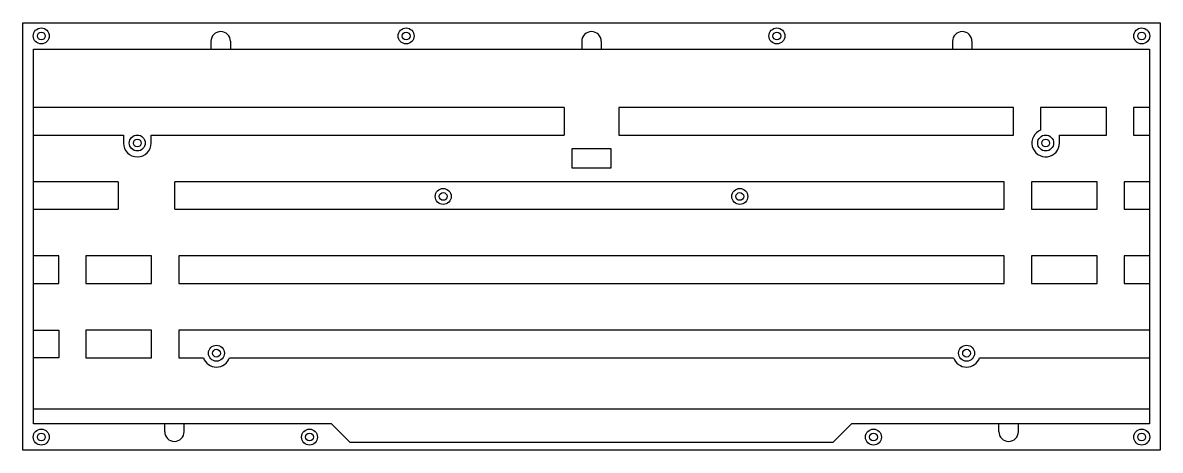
# Model space of a CAD drawing. Header units: millimetres. Extents: x 12 to 304, y 12 to 121.
import ezdxf

# ---------------------------------------------------------------- set-up
doc = ezdxf.new("R2010")
doc.units = ezdxf.units.MM
doc.header["$MEASUREMENT"] = 0
doc.layers.add('mid', color=3, linetype='Continuous')

msp = doc.modelspace()

# ---------------------------------------------------------------- linework, layer by layer
at = {"layer": 'mid', "linetype": 'Continuous'}
for p, q in [((60.36, 116.46), (60.36, 114.46)), ((65.36, 116.46), (65.36, 114.46)), ((155.61, 116.46), (155.61, 114.46)), ((160.61, 116.46), (160.61, 114.46)), ((250.86, 116.46), (250.86, 114.46)), ((255.86, 116.46), (255.86, 114.46)), ((48.46, 16.26), (48.46, 18.26)), ((53.46, 16.26), (53.46, 18.26)), ((262.77, 16.26), (262.77, 18.26)), ((267.77, 16.26), (267.77, 18.26))]:
    msp.add_line(p, q, dxfattribs=at)
at = {"layer": 'mid'}
for p, q in [((151.11, 99.46), (151.11, 92.41)), ((165.11, 99.46), (165.11, 92.41)), ((36.52, 80.41), (36.52, 73.36)), ((51.1, 73.36), (51.1, 80.41)), ((301.46, 22), (14.76, 22))]:
    msp.add_line(p, q, dxfattribs=at)
at = {"layer": 'mid', "linetype": 'Continuous'}
for points in [[(12, 121.22), (304.23, 121.22), (304.23, 11.5), (12, 11.5)], [(14.76, 18.26), (14.76, 114.46), (301.46, 114.46), (301.46, 18.26), (224.89, 18.26), (220.13, 13.5), (96.1, 13.5), (91.34, 18.26)]]:
    msp.add_lwpolyline(points, close=True, dxfattribs=at)
at = {"layer": 'mid'}
for points in [[(151.11, 99.46), (14.76, 99.46)], [(165.11, 92.41), (266.5, 92.41), (266.5, 99.46), (165.11, 99.46)], [(301.46, 99.46), (297.38, 99.46), (297.38, 92.41), (301.46, 92.41)], [(36.52, 80.41), (14.76, 80.41)], [(51.1, 73.36), (264.12, 73.36), (264.12, 80.41), (51.1, 80.41)], [(301.46, 80.41), (294.99, 80.41), (294.99, 73.36), (301.46, 73.36)], [(14.76, 73.36), (36.52, 73.36)], [(14.76, 54.31), (21.23, 54.31), (21.23, 61.36), (14.76, 61.36)], [(301.46, 61.36), (294.99, 61.36), (294.99, 54.31), (301.46, 54.31)], [(14.76, 42.31), (21.23, 42.31), (21.23, 35.26), (14.76, 35.26)]]:
    msp.add_lwpolyline(points, dxfattribs=at)
msp.add_lwpolyline([(290.38, 99.46), (273.5, 99.46), (273.5, 93.67, 1.893032), (278.34, 90.36), (278.34, 92.41), (290.38, 92.41)], format="xyb", close=True, dxfattribs=at)
for points in [[(14.76, 92.41), (37.88, 92.41), (37.88, 90.36, 1), (44.98, 90.36), (44.98, 92.41), (151.11, 92.41)], [(301.46, 42.31), (52.11, 42.31), (52.11, 35.26), (58.4, 35.26, 0.715148), (65.12, 35.26), (251.11, 35.26, 0.715148), (257.83, 35.26), (301.46, 35.26)]]:
    msp.add_lwpolyline(points, format="xyb", dxfattribs=at)
for points in [[(153.11, 88.91), (163.11, 88.91), (163.11, 83.91), (153.11, 83.91)], [(271.12, 73.36), (287.99, 73.36), (287.99, 80.41), (271.12, 80.41)], [(28.23, 54.31), (45.11, 54.31), (45.11, 61.36), (28.23, 61.36)], [(52.11, 54.31), (264.12, 54.31), (264.12, 61.36), (52.11, 61.36)], [(271.12, 54.31), (287.99, 54.31), (287.99, 61.36), (271.12, 61.36)], [(45.11, 35.26), (45.11, 42.31), (28.23, 42.31), (28.23, 35.26)]]:
    msp.add_lwpolyline(points, close=True, dxfattribs=at)
for centre, radius in [((16.76, 117.84), 2.05), ((110.49, 117.84), 2.05), ((205.74, 117.84), 2.05), ((299.46, 117.84), 2.05), ((41.43, 90.36), 2.05), ((41.43, 90.36), 1), ((274.79, 90.36), 2.05), ((274.79, 90.36), 1), ((120.01, 76.65), 2.05), ((120.01, 76.65), 1), ((196.21, 76.65), 2.05), ((196.21, 76.65), 1), ((61.76, 36.41), 2.05), ((254.47, 36.41), 2.05), ((61.76, 36.41), 1), ((254.47, 36.41), 1), ((16.76, 14.88), 2.05), ((85.67, 14.88), 2.05), ((230.55, 14.88), 2.05), ((299.46, 14.88), 2.05)]:
    msp.add_circle(centre, radius, dxfattribs=at)
at = {"layer": 'mid', "linetype": 'Continuous'}
for centre in [(16.76, 117.84), (110.49, 117.84), (205.74, 117.84), (299.46, 117.84), (16.76, 14.88), (85.67, 14.88), (230.55, 14.88), (299.46, 14.88)]:
    msp.add_circle(centre, 1, dxfattribs=at)
for centre, start, end in [((62.86, 116.46), 0, 180), ((158.11, 116.46), 0, 180), ((253.36, 116.46), 0, 180), ((50.96, 16.26), 180, 0), ((265.27, 16.26), 180, 0)]:
    msp.add_arc(centre, 2.5, start, end, dxfattribs=at)

doc.saveas('drawing.dxf')
